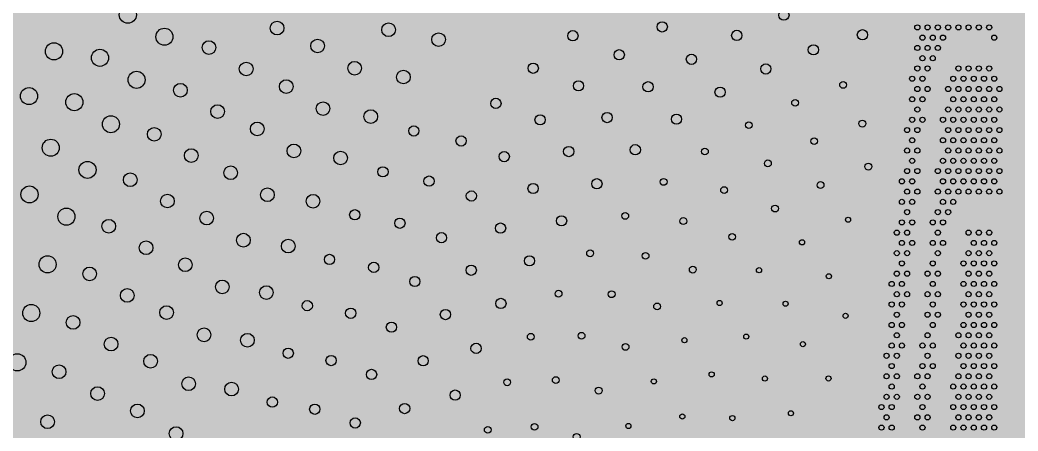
# Model space of a CAD drawing. Header units: metres. Extents: x 6 to 601, y -20 to 118.
# Drawn here: x 57.022 to 58.189, y 80.67 to 81.151 of the extents above; entities that cross this region are included whole.
import ezdxf

# ---------------------------------------------------------------- set-up
doc = ezdxf.new("R2010")
doc.units = ezdxf.units.M
doc.header["$MEASUREMENT"] = 0

# ---------------------------------------------------------------- blocks, each defined once
blk = doc.blocks.new('*U1026')
blk.add_circle((0, 0), 0.01)
blk = doc.blocks.new('*U1027')
at = {"color": 0, "linetype": 'ByBlock', "lineweight": -2, "transparency": 16777216}
for p, rotation in [((66.0594, 83.7843), 235.683213788237), ((66.0268, 83.7339), 238.5385014704758), ((65.9968, 83.682), 241.3937891527144), ((65.9694, 83.6286), 244.2490768349529), ((65.9447, 83.5739), 247.1043645171914), ((65.9227, 83.5181), 249.95965219943), ((65.9036, 83.4612), 252.8149398816686), ((65.8873, 83.4035), 255.6702275639072)]:
    blk.add_blockref('*U1026', p, dxfattribs=dict(at, rotation=rotation))
blk = doc.blocks.new('*U1028')
blk.add_circle((0, 0), 0.008)
blk = doc.blocks.new('*U1029')
at = {"color": 0, "linetype": 'ByBlock', "lineweight": -2, "transparency": 16777216}
for p, rotation in [((66.1115, 83.7716), 234.7461964745602), ((66.0781, 83.7217), 237.7251975305231), ((66.0474, 83.6702), 240.7041985864859), ((66.0194, 83.6171), 243.6831996424488), ((65.9942, 83.5627), 246.6622006984117), ((65.9719, 83.507), 249.6412017543746), ((65.9525, 83.4502), 252.6202028103374), ((65.9361, 83.3925), 255.5992038663003), ((65.9227, 83.334), 258.5782049222634)]:
    blk.add_blockref('*U1028', p, dxfattribs=dict(at, rotation=rotation))
blk = doc.blocks.new('*U1009')
blk.add_circle((0, 0), 0.008)
blk = doc.blocks.new('*U1010')
at = {"color": 0, "linetype": 'ByBlock', "lineweight": -2, "transparency": 16777216}
for p, rotation in [((66.1912, 83.7944), 231.3877929795886), ((66.155, 83.7466), 234.5017134004806), ((66.1215, 83.6968), 237.6156338213726), ((66.0908, 83.6453), 240.7295542422644), ((66.0629, 83.5922), 243.8434746631563), ((66.0379, 83.5376), 246.9573950840483), ((66.0159, 83.4818), 250.0713155049404), ((65.997, 83.4249), 253.1852359258325), ((65.9812, 83.367), 256.2991563467243)]:
    blk.add_blockref('*U1009', p, dxfattribs=dict(at, rotation=rotation))
blk = doc.blocks.new('*U1031')
blk.add_circle((0, 0), 0.008)
blk = doc.blocks.new('*U1032')
at = {"color": 0, "linetype": 'ByBlock', "lineweight": -2, "transparency": 16777216}
for p, rotation in [((66.2385, 83.7735), 230.6696415793523), ((66.2019, 83.726), 233.9312821472959), ((66.1679, 83.6766), 237.1929227152396), ((66.1369, 83.6252), 240.4545632831833), ((66.1088, 83.5722), 243.7162038511267), ((66.0838, 83.5177), 246.9778444190702), ((66.0619, 83.4618), 250.239484987014), ((66.0432, 83.4048), 253.5011255549576), ((66.0278, 83.3468), 256.7627661229011)]:
    blk.add_blockref('*U1031', p, dxfattribs=dict(at, rotation=rotation))
blk = doc.blocks.new('*U1033')
blk.add_circle((0, 0), 0.008)
blk = doc.blocks.new('*U1034')
at = {"color": 0, "linetype": 'ByBlock', "lineweight": -2, "transparency": 16777216}
for p, rotation in [((66.3216, 83.7924), 226.8283790049684), ((66.2819, 83.7475), 230.2524529826097), ((66.2449, 83.7002), 233.676526960251), ((66.2108, 83.6508), 237.1006009378924), ((66.1798, 83.5995), 240.5246749155338), ((66.1518, 83.5464), 243.9487488931749), ((66.1271, 83.4918), 247.3728228708161), ((66.1057, 83.4357), 250.7968968484572), ((66.0877, 83.3785), 254.2209708260984), ((66.0731, 83.3203), 257.6450448037398)]:
    blk.add_blockref('*U1033', p, dxfattribs=dict(at, rotation=rotation))
blk = doc.blocks.new('*U1041')
blk.add_circle((0, 0), 0.006)
blk = doc.blocks.new('*U1042')
at = {"color": 0, "linetype": 'ByBlock', "lineweight": -2, "transparency": 16777216}
for p, rotation in [((66.899, 83.8434), 11.85030636702798), ((66.8408, 83.8288), 16.40969372288658), ((66.784, 83.8096), 20.96908107874527), ((66.7289, 83.7859), 25.52846843460388), ((66.6758, 83.7579), 30.08785579046256), ((66.6251, 83.7258), 34.64724314632136), ((66.5772, 83.6898), 39.20663050218009), ((66.5323, 83.65), 43.76601785803876), ((66.4906, 83.6068), 48.3254052138974), ((66.4526, 83.5605), 52.88479256975604), ((66.4183, 83.5112), 57.44417992561485), ((66.3881, 83.4594), 62.00356728147366), ((66.362, 83.4054), 66.56295463733247), ((66.3404, 83.3495), 71.1223419931912), ((66.3232, 83.292), 75.68172934904985), ((66.3107, 83.2333), 80.24111670490849), ((66.3029, 83.1738), 84.80050406076714), ((66.2999, 83.1139), 89.35989141662587), ((66.3016, 83.054), 93.91927877248462), ((66.3081, 82.9943), 98.47866612834326), ((66.3193, 82.9354), 103.0380534842018), ((66.3351, 82.8776), 107.5974408400606), ((66.3555, 82.8211), 112.1568281959194), ((66.3803, 82.7665), 116.716215551778)]:
    blk.add_blockref('*U1041', p, dxfattribs=dict(at, rotation=rotation))
blk = doc.blocks.new('*U997')
blk.add_circle((0, 0), 0.006)
blk = doc.blocks.new('*U998')
at = {"color": 0, "linetype": 'ByBlock', "lineweight": -2, "transparency": 16777216}
for p, rotation in [((66.8759, 83.7866), 14.64053215225159), ((66.8185, 83.769), 19.5237427900827), ((66.7629, 83.7466), 24.4069534279139), ((66.7094, 83.7195), 29.2901640657451), ((66.6584, 83.6879), 34.17337470357627), ((66.6102, 83.6522), 39.05658534140748), ((66.5653, 83.6124), 43.93979597923866), ((66.5239, 83.569), 48.82300661706986), ((66.4864, 83.5222), 53.70621725490113), ((66.453, 83.4724), 58.58942789273254), ((66.4239, 83.4199), 63.47263853056389), ((66.3995, 83.3652), 68.35584916839517), ((66.3797, 83.3085), 73.2390598062265), ((66.3649, 83.2504), 78.12227044405778), ((66.3551, 83.1912), 83.00548108188897), ((66.3503, 83.1314), 87.8886917197201), ((66.3506, 83.0715), 92.77190235755121), ((66.3561, 83.0117), 97.65511299538231), ((66.3666, 82.9527), 102.5383236332136), ((66.3821, 82.8947), 107.421534271045), ((66.4025, 82.8383), 112.3047449088763), ((66.4276, 82.7838), 117.1879555467075)]:
    blk.add_blockref('*U997', p, dxfattribs=dict(at, rotation=rotation))
blk = doc.blocks.new('*U1021')
blk.add_circle((0, 0), 0.004)
blk = doc.blocks.new('*U1022')
at = {"color": 0, "linetype": 'ByBlock', "lineweight": -2, "transparency": 16777216}
for p, rotation in [((66.8533, 83.728), 17.85800397853652), ((66.7971, 83.707), 23.1145526813151), ((66.743, 83.6809), 28.37110138409366), ((66.6916, 83.6501), 33.6276500868723), ((66.6433, 83.6146), 38.88419878965084), ((66.5984, 83.5748), 44.14074749242955), ((66.5573, 83.5311), 49.39729619520832), ((66.5204, 83.4838), 54.65384489798716), ((66.4879, 83.4334), 59.91039360076587), ((66.4603, 83.3802), 65.16694230354456), ((66.4376, 83.3246), 70.42349100632332), ((66.4201, 83.2673), 75.6800397091021), ((66.408, 83.2085), 80.936588411881), ((66.4013, 83.1489), 86.19313711465983), ((66.4, 83.089), 91.44968581743859), ((66.4043, 83.0291), 96.70623452021731), ((66.414, 82.9699), 101.9627832229962), ((66.4291, 82.9119), 107.2193319257748), ((66.4495, 82.8555), 112.4758806285535), ((66.4749, 82.8012), 117.7324293313321)]:
    blk.add_blockref('*U1021', p, dxfattribs=dict(at, rotation=rotation))
blk = doc.blocks.new('*U1023')
blk.add_circle((0, 0), 0.004)
blk = doc.blocks.new('*U1024')
at = {"color": 0, "linetype": 'ByBlock', "lineweight": -2, "transparency": 16777216}
for p, rotation in [((66.8758, 83.6827), 17.145139856514), ((66.8194, 83.6622), 22.83683826458538), ((66.7653, 83.6362), 28.52853667265687), ((66.7141, 83.6049), 34.22023508072828), ((66.6663, 83.5688), 39.91193348879951), ((66.6222, 83.5281), 45.60363189687085), ((66.5825, 83.4832), 51.29533030494233), ((66.5473, 83.4346), 56.98702871301376), ((66.5172, 83.3827), 62.67872712108517), ((66.4923, 83.3281), 68.37042552915652), ((66.473, 83.2714), 74.06212393722781), ((66.4595, 83.2129), 79.75382234529911), ((66.4517, 83.1535), 85.44552075337032), ((66.4499, 83.0935), 91.13721916144168), ((66.4541, 83.0337), 96.82891756951317), ((66.4642, 82.9746), 102.5206159775844), ((66.4801, 82.9167), 108.2123143856558), ((66.5016, 82.8608), 113.9040127937272), ((66.5286, 82.8072), 119.5957112017986)]:
    blk.add_blockref('*U1023', p, dxfattribs=dict(at, rotation=rotation))
blk = doc.blocks.new('*U1011')
blk.add_circle((0, 0), 0.004)
blk = doc.blocks.new('*U1012')
at = {"color": 0, "linetype": 'ByBlock', "lineweight": -2, "transparency": 16777216}
for p, rotation in [((66.8828, 83.6324), 17.97934618758047), ((66.8269, 83.6109), 24.18474215235233), ((66.7736, 83.5834), 30.39013811712408), ((66.7235, 83.5503), 36.59553408189583), ((66.6774, 83.512), 42.80093004666769), ((66.6357, 83.4689), 49.00632601143955), ((66.5988, 83.4216), 55.21172197621135), ((66.5673, 83.3705), 61.41711794098329), ((66.5415, 83.3164), 67.62251390575514), ((66.5217, 83.2598), 73.827909870527), ((66.5082, 83.2014), 80.03330583529899), ((66.501, 83.1418), 86.23870180007097), ((66.5003, 83.0819), 92.44409776484288), ((66.5061, 83.0222), 98.64949372961475), ((66.5183, 82.9635), 104.8548896943866), ((66.5368, 82.9064), 111.0602856591584), ((66.5614, 82.8517), 117.2656816239304), ((66.5917, 82.8), 123.4710775887023), ((66.6274, 82.7518), 129.6764735534743)]:
    blk.add_blockref('*U1011', p, dxfattribs=dict(at, rotation=rotation))
blk = doc.blocks.new('*U1045')
blk.add_circle((0, 0), 0.003)
blk = doc.blocks.new('*U1046')
at = {"color": 0, "linetype": 'ByBlock', "lineweight": -2, "transparency": 16777216}
for p, rotation in [((66.8591, 83.5703), 22.73268116361445), ((66.8052, 83.5439), 29.55370019160357), ((66.7549, 83.5113), 36.37471921959276), ((66.7088, 83.4729), 43.19573824758197), ((66.6676, 83.4294), 50.01675727557119), ((66.6319, 83.3812), 56.83777630356032), ((66.6021, 83.3291), 63.65879533154941), ((66.5788, 83.2739), 70.47981435953847), ((66.5621, 83.2163), 77.30083338752773), ((66.5525, 83.1571), 84.12185241551697), ((66.5499, 83.0972), 90.94287144350609), ((66.5544, 83.0374), 97.76389047149523), ((66.5661, 82.9786), 104.5849094994843), ((66.5846, 82.9216), 111.4059285274735), ((66.6098, 82.8671), 118.2269475554627), ((66.6412, 82.8161), 125.0479665834518), ((66.6785, 82.7691), 131.8689856114409)]:
    blk.add_blockref('*U1045', p, dxfattribs=dict(at, rotation=rotation))
blk = doc.blocks.new('*U1047')
blk.add_circle((0, 0), 0.003)
blk = doc.blocks.new('*U1048')
at = {"color": 0, "linetype": 'ByBlock', "lineweight": -2, "transparency": 16777216}
for p, rotation in [((66.8366, 83.5042), 28.58296578969851), ((66.786, 83.4721), 36.15520972471499), ((66.74, 83.4336), 43.72745365973153), ((66.6995, 83.3894), 51.29969759474794), ((66.6652, 83.3402), 58.87194152976436), ((66.6376, 83.2869), 66.44418546478073), ((66.6174, 83.2305), 74.01642939979716), ((66.6047, 83.1719), 81.58867333481359), ((66.5999, 83.1122), 89.16091726983), ((66.6029, 83.0523), 96.73316120484643), ((66.6139, 82.9933), 104.3054051398628), ((66.6325, 82.9363), 111.8776490748793), ((66.6585, 82.8823), 119.4498930098956), ((66.6913, 82.8321), 127.0221369449121), ((66.7305, 82.7868), 134.5943808799285)]:
    blk.add_blockref('*U1047', p, dxfattribs=dict(at, rotation=rotation))
blk = doc.blocks.new('*U1059')
blk.add_circle((0, 0), 0.003)
blk = doc.blocks.new('*U1060')
at = {"color": 0, "linetype": 'ByBlock', "lineweight": -2, "transparency": 16777216}
for p, rotation in [((66.8562, 83.4579), 29.27672234743307), ((66.8063, 83.4248), 37.78614110793919), ((66.7618, 83.3846), 46.2955598684453), ((66.7237, 83.3383), 54.80497862895143), ((66.6928, 83.2869), 63.31439738945754), ((66.67, 83.2315), 71.82381614996358), ((66.6556, 83.1733), 80.33323491046968), ((66.6499, 83.1137), 88.84265367097575), ((66.6531, 83.0538), 97.35207243148177), ((66.6652, 82.9951), 105.8614911919879), ((66.6858, 82.9388), 114.370909952494), ((66.7145, 82.8862), 122.880328713), ((66.7507, 82.8384), 131.3897474735061)]:
    blk.add_blockref('*U1059', p, dxfattribs=dict(at, rotation=rotation))
blk = doc.blocks.new('*U1061')
blk.add_circle((0, 0), 0.003)
blk = doc.blocks.new('*U1062')
at = {"color": 0, "linetype": 'ByBlock', "lineweight": -2, "transparency": 16777216}
for p, rotation in [((66.8362, 83.3847), 37.94208571436121), ((66.7922, 83.344), 47.65342308494554), ((66.7557, 83.2964), 57.36476045552986), ((66.7278, 83.2434), 67.07609782611422), ((66.7092, 83.1864), 76.78743519669858), ((66.7005, 83.1271), 86.4987725672829), ((66.7019, 83.0672), 96.21010993786719), ((66.7134, 83.0084), 105.9214473084515), ((66.7347, 82.9524), 115.6327846790358), ((66.7651, 82.9007), 125.34412204962)]:
    blk.add_blockref('*U1061', p, dxfattribs=dict(at, rotation=rotation))

msp = doc.modelspace()

# ---------------------------------------------------------------- hatches: boundary and pattern name
at = {"lineweight": 0, "true_color": 0xcd6928, "transparency": 33554534}
h = msp.add_hatch(color=32, dxfattribs=at)
h.dxf.hatch_style = 1
h.paths.add_polyline_path([(59.489, 84.0763), (57.57, 84.0763, 0.143152), (56.5361, 81.1977), (56.5361, 78.4762), (59.489, 78.4757)])

# ---------------------------------------------------------------- linework, layer by layer
for centre, radius in [((57.1478, 81.1569), 0.01), ((57.7729, 81.1426), 0.006), ((58.0713, 81.142), 0.003), ((58.0833, 81.142), 0.003), ((58.0953, 81.142), 0.003), ((58.1073, 81.142), 0.003), ((58.1193, 81.142), 0.003), ((58.1313, 81.142), 0.003), ((58.1433, 81.142), 0.003), ((58.1553, 81.142), 0.003), ((57.5113, 81.1277), 0.008), ((57.6684, 81.1323), 0.006), ((58.0773, 81.13), 0.003), ((58.0893, 81.13), 0.003), ((58.1013, 81.13), 0.003), ((58.1613, 81.13), 0.003), ((57.0614, 81.114), 0.01), ((58.0713, 81.118), 0.003), ((58.0833, 81.118), 0.003), ((58.0953, 81.118), 0.003), ((57.1152, 81.1065), 0.01), ((57.7226, 81.11), 0.006), ((58.0773, 81.106), 0.003), ((58.0893, 81.106), 0.003), ((57.622, 81.0943), 0.006), ((58.0713, 81.094), 0.003), ((58.0833, 81.094), 0.003), ((58.1193, 81.094), 0.003), ((58.1313, 81.094), 0.003), ((58.1433, 81.094), 0.003), ((58.1553, 81.094), 0.003), ((57.4702, 81.084), 0.008), ((58.0653, 81.082), 0.003), ((58.0773, 81.082), 0.003), ((58.1133, 81.082), 0.003), ((58.1253, 81.082), 0.003), ((58.1373, 81.082), 0.003), ((58.1493, 81.082), 0.003), ((58.1613, 81.082), 0.003), ((57.0322, 81.0617), 0.01), ((57.6749, 81.0737), 0.006), ((58.0713, 81.07), 0.003), ((58.0833, 81.07), 0.003), ((58.1073, 81.07), 0.003), ((58.1193, 81.07), 0.003), ((58.1313, 81.07), 0.003), ((58.1433, 81.07), 0.003), ((58.1553, 81.07), 0.003), ((58.1673, 81.07), 0.003), ((57.0852, 81.0546), 0.01), ((58.0653, 81.058), 0.003), ((58.0773, 81.058), 0.003), ((58.1133, 81.058), 0.003), ((58.1253, 81.058), 0.003), ((58.1373, 81.058), 0.003), ((58.1493, 81.058), 0.003), ((58.1613, 81.058), 0.003), ((57.5783, 81.0532), 0.006), ((58.0713, 81.046), 0.003), ((58.1073, 81.046), 0.003), ((58.1193, 81.046), 0.003), ((58.1313, 81.046), 0.003), ((58.1433, 81.046), 0.003), ((58.1553, 81.046), 0.003), ((58.1673, 81.046), 0.003), ((57.4319, 81.0378), 0.008), ((57.63, 81.0339), 0.006), ((58.0653, 81.034), 0.003), ((58.0773, 81.034), 0.003), ((58.1013, 81.034), 0.003), ((58.1133, 81.034), 0.003), ((58.1253, 81.034), 0.003), ((58.1373, 81.034), 0.003), ((58.1493, 81.034), 0.003), ((58.1613, 81.034), 0.003), ((57.4823, 81.0209), 0.006), ((58.0593, 81.022), 0.003), ((58.0713, 81.022), 0.003), ((58.1073, 81.022), 0.003), ((58.1193, 81.022), 0.003), ((58.1313, 81.022), 0.003), ((58.1433, 81.022), 0.003), ((58.1553, 81.022), 0.003), ((58.1673, 81.022), 0.003), ((57.5376, 81.0092), 0.006), ((58.0653, 81.01), 0.003), ((58.1013, 81.01), 0.003), ((58.1133, 81.01), 0.003), ((58.1253, 81.01), 0.003), ((58.1373, 81.01), 0.003), ((58.1493, 81.01), 0.003), ((58.1613, 81.01), 0.003), ((57.0576, 81.0013), 0.01), ((57.3966, 80.9893), 0.008), ((57.5881, 80.9909), 0.006), ((58.0593, 80.998), 0.003), ((58.0713, 80.998), 0.003), ((58.1073, 80.998), 0.003), ((58.1193, 80.998), 0.003), ((58.1313, 80.998), 0.003), ((58.1433, 80.998), 0.003), ((58.1553, 80.998), 0.003), ((58.1673, 80.998), 0.003), ((57.4462, 80.9731), 0.006), ((58.0653, 80.986), 0.003), ((58.1013, 80.986), 0.003), ((58.1133, 80.986), 0.003), ((58.1253, 80.986), 0.003), ((58.1373, 80.986), 0.003), ((58.1493, 80.986), 0.003), ((58.1613, 80.986), 0.003), ((57.5001, 80.9623), 0.006), ((58.0593, 80.974), 0.003), ((58.0713, 80.974), 0.003), ((58.0953, 80.974), 0.003), ((58.1073, 80.974), 0.003), ((58.1193, 80.974), 0.003), ((58.1313, 80.974), 0.003), ((58.1433, 80.974), 0.003), ((58.1553, 80.974), 0.003), ((58.1673, 80.974), 0.003), ((57.0327, 80.9467), 0.01), ((58.0533, 80.962), 0.003), ((58.0653, 80.962), 0.003), ((58.1013, 80.962), 0.003), ((58.1133, 80.962), 0.003), ((58.1253, 80.962), 0.003), ((58.1373, 80.962), 0.003), ((58.1493, 80.962), 0.003), ((58.1613, 80.962), 0.003), ((57.3644, 80.9387), 0.008), ((57.5496, 80.9449), 0.006), ((58.0593, 80.95), 0.003), ((58.0713, 80.95), 0.003), ((58.0953, 80.95), 0.003), ((58.1073, 80.95), 0.003), ((58.1193, 80.95), 0.003), ((58.1313, 80.95), 0.003), ((58.1433, 80.95), 0.003), ((58.1553, 80.95), 0.003), ((58.1673, 80.95), 0.003), ((58.0533, 80.938), 0.003), ((58.0653, 80.938), 0.003), ((58.1013, 80.938), 0.003), ((58.1133, 80.938), 0.003), ((57.4132, 80.9229), 0.006), ((58.0593, 80.926), 0.003), ((58.0953, 80.926), 0.003), ((58.1073, 80.926), 0.003), ((57.466, 80.913), 0.006), ((58.0533, 80.914), 0.003), ((58.0653, 80.914), 0.003), ((58.0893, 80.914), 0.003), ((58.1013, 80.914), 0.003), ((57.5147, 80.8961), 0.006), ((58.0473, 80.902), 0.003), ((58.0593, 80.902), 0.003), ((58.0953, 80.902), 0.003), ((58.1313, 80.902), 0.003), ((58.1433, 80.902), 0.003), ((58.1553, 80.902), 0.003), ((57.3354, 80.8862), 0.008), ((58.0533, 80.89), 0.003), ((58.0653, 80.89), 0.003), ((58.0893, 80.89), 0.003), ((58.1013, 80.89), 0.003), ((58.1373, 80.89), 0.003), ((58.1493, 80.89), 0.003), ((58.1613, 80.89), 0.003), ((57.3837, 80.8707), 0.006), ((58.0473, 80.878), 0.003), ((58.0593, 80.878), 0.003), ((58.0953, 80.878), 0.003), ((58.1313, 80.878), 0.003), ((58.1433, 80.878), 0.003), ((58.1553, 80.878), 0.003), ((57.4354, 80.8614), 0.006), ((58.0533, 80.866), 0.003), ((58.0893, 80.866), 0.003), ((58.1253, 80.866), 0.003), ((58.1373, 80.866), 0.003), ((58.1493, 80.866), 0.003), ((58.1613, 80.866), 0.003), ((57.4835, 80.8449), 0.006), ((58.0473, 80.854), 0.003), ((58.0593, 80.854), 0.003), ((58.0833, 80.854), 0.003), ((58.0953, 80.854), 0.003), ((58.1313, 80.854), 0.003), ((58.1433, 80.854), 0.003), ((58.1553, 80.854), 0.003), ((57.3098, 80.8319), 0.008), ((58.0413, 80.842), 0.003), ((58.0533, 80.842), 0.003), ((58.0893, 80.842), 0.003), ((58.1253, 80.842), 0.003), ((58.1373, 80.842), 0.003), ((58.1493, 80.842), 0.003), ((58.1613, 80.842), 0.003), ((58.0473, 80.83), 0.003), ((58.0593, 80.83), 0.003), ((58.0833, 80.83), 0.003), ((58.0953, 80.83), 0.003), ((58.1313, 80.83), 0.003), ((58.1433, 80.83), 0.003), ((58.1553, 80.83), 0.003), ((57.3577, 80.8166), 0.006), ((58.0413, 80.818), 0.003), ((58.0533, 80.818), 0.003), ((58.0893, 80.818), 0.003), ((58.1253, 80.818), 0.003), ((58.1373, 80.818), 0.003), ((58.1493, 80.818), 0.003), ((58.1613, 80.818), 0.003), ((57.4085, 80.8077), 0.006), ((58.0473, 80.806), 0.003), ((58.0833, 80.806), 0.003), ((58.0953, 80.806), 0.003), ((58.1313, 80.806), 0.003), ((58.1433, 80.806), 0.003), ((58.1553, 80.806), 0.003), ((57.4561, 80.7915), 0.006), ((58.0413, 80.794), 0.003), ((58.0533, 80.794), 0.003), ((58.0893, 80.794), 0.003), ((58.1253, 80.794), 0.003), ((58.1373, 80.794), 0.003), ((58.1493, 80.794), 0.003), ((58.1613, 80.794), 0.003), ((57.2877, 80.7762), 0.008), ((58.0473, 80.782), 0.003), ((58.0833, 80.782), 0.003), ((58.1193, 80.782), 0.003), ((58.1313, 80.782), 0.003), ((58.1433, 80.782), 0.003), ((58.1553, 80.782), 0.003), ((58.0413, 80.77), 0.003), ((58.0533, 80.77), 0.003), ((58.0773, 80.77), 0.003), ((58.0893, 80.77), 0.003), ((58.1253, 80.77), 0.003), ((58.1373, 80.77), 0.003), ((58.1493, 80.77), 0.003), ((58.1613, 80.77), 0.003), ((57.3354, 80.761), 0.006), ((57.3855, 80.7524), 0.006), ((58.0353, 80.758), 0.003), ((58.0473, 80.758), 0.003), ((58.0833, 80.758), 0.003), ((58.1193, 80.758), 0.003), ((58.1313, 80.758), 0.003), ((58.1433, 80.758), 0.003), ((58.1553, 80.758), 0.003), ((58.0413, 80.746), 0.003), ((58.0773, 80.746), 0.003), ((58.0893, 80.746), 0.003), ((58.1253, 80.746), 0.003), ((58.1373, 80.746), 0.003), ((58.1493, 80.746), 0.003), ((58.1613, 80.746), 0.003), ((57.4329, 80.7362), 0.006), ((58.0353, 80.734), 0.003), ((58.0473, 80.734), 0.003), ((58.0713, 80.734), 0.003), ((58.0833, 80.734), 0.003), ((58.1193, 80.734), 0.003), ((58.1313, 80.734), 0.003), ((58.1433, 80.734), 0.003), ((58.1553, 80.734), 0.003), ((57.2691, 80.7191), 0.008), ((58.0413, 80.722), 0.003), ((58.0773, 80.722), 0.003), ((58.1133, 80.722), 0.003), ((58.1253, 80.722), 0.003), ((58.1373, 80.722), 0.003), ((58.1493, 80.722), 0.003), ((58.1613, 80.722), 0.003), ((57.3168, 80.7039), 0.006), ((58.0353, 80.71), 0.003), ((58.0473, 80.71), 0.003), ((58.0713, 80.71), 0.003), ((58.0833, 80.71), 0.003), ((58.1193, 80.71), 0.003), ((58.1313, 80.71), 0.003), ((58.1433, 80.71), 0.003), ((58.1553, 80.71), 0.003), ((57.3664, 80.6955), 0.006), ((58.0293, 80.698), 0.003), ((58.0413, 80.698), 0.003), ((58.0773, 80.698), 0.003), ((58.1133, 80.698), 0.003), ((58.1253, 80.698), 0.003), ((58.1373, 80.698), 0.003), ((58.1493, 80.698), 0.003), ((58.1613, 80.698), 0.003), ((58.0353, 80.686), 0.003), ((58.0713, 80.686), 0.003), ((58.0833, 80.686), 0.003), ((58.1193, 80.686), 0.003), ((58.1313, 80.686), 0.003), ((58.1433, 80.686), 0.003), ((58.1553, 80.686), 0.003), ((57.4138, 80.6794), 0.006), ((58.0293, 80.674), 0.003), ((58.0413, 80.674), 0.003), ((58.0773, 80.674), 0.003), ((58.1133, 80.674), 0.003), ((58.1253, 80.674), 0.003), ((58.1373, 80.674), 0.003), ((58.1493, 80.674), 0.003), ((58.1613, 80.674), 0.003)]:
    msp.add_circle(centre, radius)

# ---------------------------------------------------------------- block references
for name in ['*U1027', '*U1029', '*U1010', '*U1032', '*U1034', '*U1042', '*U998', '*U1022', '*U1024', '*U1012', '*U1046', '*U1048', '*U1060', '*U1062']:
    msp.add_blockref(name, (-8.8688, -2.6532))

doc.saveas('drawing.dxf')
